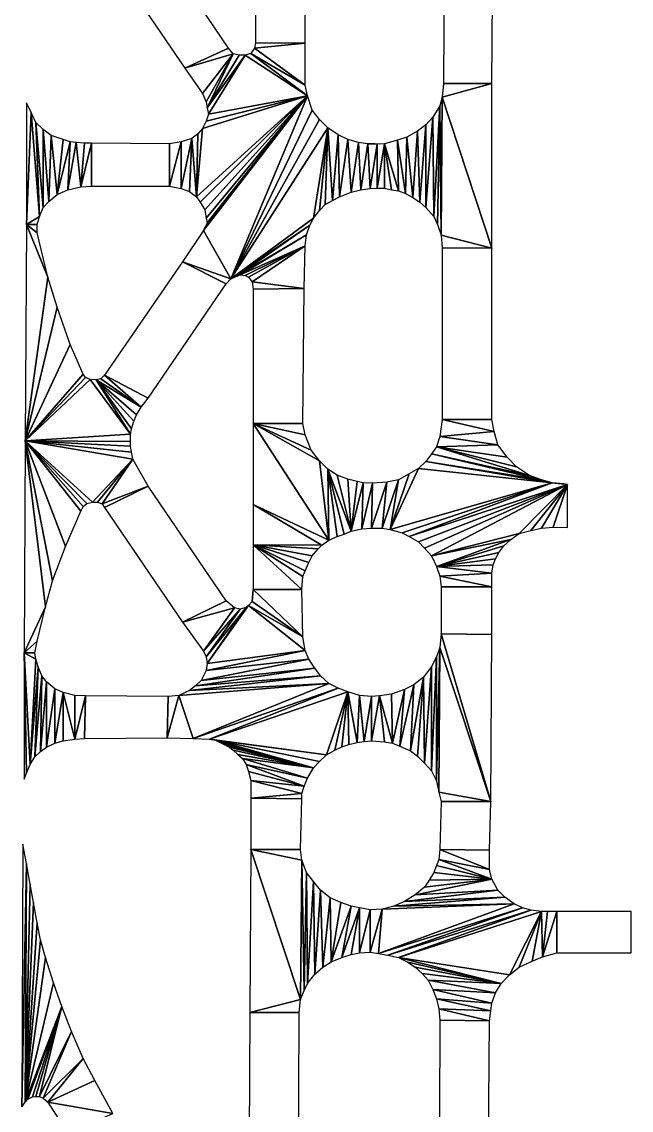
# Model space of a CAD drawing. Extents: x -35426929 to -35396731, y 11996534 to 12011444.
# Drawn here: x -35415108 to -35413672, y 12001258 to 12003823 of the extents above; entities that cross this region are included whole.
import ezdxf

# ---------------------------------------------------------------- set-up
doc = ezdxf.new("R2010")
doc.units = 0

msp = doc.modelspace()

# ---------------------------------------------------------------- linework, layer by layer
at = {"layer": 'mg_to_dxf', "color": 52}
for points in [[(-35414620.98, 12003761.33), (-35414891.04, 12004160.85), (-35414994.05, 12004110.73), (-35414723.99, 12003714)], [(-35414440.02, 12003772.47), (-35414440.02, 12004087.07), (-35414556.95, 12004087.07), (-35414556.95, 12003773.86)], [(-35414111.5, 12004085.68), (-35414114.28, 12003677.81), (-35414000.13, 12003677.81), (-35413997.35, 12004084.28)], [(-35414609.84, 12003747.41), (-35414609.84, 12003747.41), (-35414620.98, 12003761.33), (-35414723.99, 12003714)], [(-35414568.08, 12003748.8), (-35414568.08, 12003748.8), (-35414440.02, 12003673.63), (-35414559.73, 12003761.33)], [(-35414559.73, 12003761.33), (-35414559.73, 12003761.33), (-35414440.02, 12003772.47), (-35414556.95, 12003773.86)], [(-35414440.02, 12003673.63), (-35414440.02, 12003673.63), (-35414440.02, 12003772.47), (-35414559.73, 12003761.33)], [(-35414609.84, 12003747.41), (-35414609.84, 12003747.41), (-35414723.99, 12003714), (-35414682.23, 12003654.14)], [(-35414673.88, 12003634.66), (-35414673.88, 12003634.66), (-35414609.84, 12003747.41), (-35414682.23, 12003654.14)], [(-35414671.09, 12003620.74), (-35414671.09, 12003620.74), (-35414609.84, 12003747.41), (-35414673.88, 12003634.66)], [(-35414671.09, 12003620.74), (-35414671.09, 12003620.74), (-35414595.92, 12003744.63), (-35414609.84, 12003747.41)], [(-35414671.09, 12003620.74), (-35414671.09, 12003620.74), (-35414668.31, 12003605.42), (-35414582, 12003744.63)], [(-35414671.09, 12003620.74), (-35414671.09, 12003620.74), (-35414582, 12003744.63), (-35414595.92, 12003744.63)], [(-35414668.31, 12003605.42), (-35414668.31, 12003605.42), (-35414434.45, 12003648.58), (-35414582, 12003744.63)], [(-35414582, 12003744.63), (-35414582, 12003744.63), (-35414434.45, 12003648.58), (-35414568.08, 12003748.8)], [(-35414434.45, 12003648.58), (-35414434.45, 12003648.58), (-35414440.02, 12003673.63), (-35414568.08, 12003748.8)], [(-35414117.06, 12003645.79), (-35414117.06, 12003645.79), (-35414000.13, 12003677.81), (-35414114.28, 12003677.81)], [(-35414117.06, 12003645.79), (-35414117.06, 12003645.79), (-35414000.13, 12003289.43), (-35414000.13, 12003677.81)], [(-35414696.15, 12003410.54), (-35414696.15, 12003410.54), (-35414434.45, 12003648.58), (-35414682.23, 12003572.01)], [(-35414434.45, 12003648.58), (-35414434.45, 12003648.58), (-35414696.15, 12003410.54), (-35414687.8, 12003398.01)], [(-35414434.45, 12003648.58), (-35414434.45, 12003648.58), (-35414687.8, 12003398.01), (-35414676.66, 12003379.91)], [(-35414682.23, 12003572.01), (-35414682.23, 12003572.01), (-35414434.45, 12003648.58), (-35414673.88, 12003588.72)], [(-35414434.45, 12003648.58), (-35414434.45, 12003648.58), (-35414679.45, 12003331.19), (-35414615.41, 12003217.04)], [(-35414671.09, 12003349.29), (-35414671.09, 12003349.29), (-35414679.45, 12003331.19), (-35414434.45, 12003648.58)], [(-35414673.88, 12003360.42), (-35414673.88, 12003360.42), (-35414434.45, 12003648.58), (-35414676.66, 12003379.91)], [(-35414673.88, 12003588.72), (-35414673.88, 12003588.72), (-35414434.45, 12003648.58), (-35414668.31, 12003605.42)], [(-35414434.45, 12003648.58), (-35414434.45, 12003648.58), (-35414673.88, 12003360.42), (-35414671.09, 12003349.29)], [(-35414434.45, 12003648.58), (-35414434.45, 12003648.58), (-35414615.41, 12003217.04), (-35414423.31, 12003615.17)], [(-35414122.63, 12003624.91), (-35414122.63, 12003624.91), (-35414119.85, 12003320.06), (-35414117.06, 12003645.79)], [(-35414119.85, 12003320.06), (-35414119.85, 12003320.06), (-35414000.13, 12003289.43), (-35414117.06, 12003645.79)], [(-35415097.06, 12003345.11), (-35415097.06, 12003345.11), (-35415085.92, 12003609.6), (-35415097.06, 12003631.87)], [(-35415066.43, 12003364.6), (-35415066.43, 12003364.6), (-35415085.92, 12003609.6), (-35415097.06, 12003345.11)], [(-35415074.78, 12003585.93), (-35415074.78, 12003585.93), (-35415085.92, 12003609.6), (-35415066.43, 12003364.6)], [(-35414615.41, 12003217.04), (-35414615.41, 12003217.04), (-35414406.61, 12003592.89), (-35414423.31, 12003615.17)], [(-35414136.55, 12003364.6), (-35414136.55, 12003364.6), (-35414122.63, 12003624.91), (-35414139.34, 12003598.46)], [(-35414136.55, 12003364.6), (-35414136.55, 12003364.6), (-35414128.2, 12003345.11), (-35414122.63, 12003624.91)], [(-35414128.2, 12003345.11), (-35414128.2, 12003345.11), (-35414119.85, 12003320.06), (-35414122.63, 12003624.91)], [(-35415058.08, 12003569.23), (-35415058.08, 12003569.23), (-35415074.78, 12003585.93), (-35415058.08, 12003385.48)], [(-35415058.08, 12003385.48), (-35415058.08, 12003385.48), (-35415074.78, 12003585.93), (-35415066.43, 12003364.6)], [(-35414615.41, 12003217.04), (-35414615.41, 12003217.04), (-35414387.12, 12003573.41), (-35414406.61, 12003592.89)], [(-35414156.04, 12003385.48), (-35414156.04, 12003385.48), (-35414139.34, 12003598.46), (-35414156.04, 12003580.37)], [(-35414156.04, 12003385.48), (-35414156.04, 12003385.48), (-35414136.55, 12003364.6), (-35414139.34, 12003598.46)], [(-35415038.59, 12003555.31), (-35415038.59, 12003555.31), (-35415058.08, 12003569.23), (-35415044.16, 12003399.4)], [(-35415044.16, 12003399.4), (-35415044.16, 12003399.4), (-35415058.08, 12003569.23), (-35415058.08, 12003385.48)], [(-35415024.67, 12003416.11), (-35415024.67, 12003416.11), (-35415038.59, 12003555.31), (-35415044.16, 12003399.4)], [(-35415010.75, 12003545.57), (-35415010.75, 12003545.57), (-35415038.59, 12003555.31), (-35415024.67, 12003416.11)], [(-35414696.15, 12003410.54), (-35414696.15, 12003410.54), (-35414693.37, 12003559.49), (-35414707.29, 12003548.35)], [(-35414696.15, 12003410.54), (-35414696.15, 12003410.54), (-35414682.23, 12003572.01), (-35414693.37, 12003559.49)], [(-35414387.12, 12003573.41), (-35414387.12, 12003573.41), (-35414615.41, 12003217.04), (-35414420.53, 12003360.42)], [(-35414387.12, 12003573.41), (-35414387.12, 12003573.41), (-35414420.53, 12003360.42), (-35414406.61, 12003378.52)], [(-35414387.12, 12003573.41), (-35414387.12, 12003573.41), (-35414406.61, 12003378.52), (-35414392.69, 12003392.44)], [(-35414392.69, 12003392.44), (-35414392.69, 12003392.44), (-35414375.98, 12003402.19), (-35414387.12, 12003573.41)], [(-35414375.98, 12003402.19), (-35414375.98, 12003402.19), (-35414362.06, 12003556.7), (-35414387.12, 12003573.41)], [(-35414375.98, 12003402.19), (-35414375.98, 12003402.19), (-35414359.28, 12003410.54), (-35414362.06, 12003556.7)], [(-35414359.28, 12003410.54), (-35414359.28, 12003410.54), (-35414339.79, 12003545.57), (-35414362.06, 12003556.7)], [(-35414186.66, 12003409.15), (-35414186.66, 12003409.15), (-35414175.53, 12003565.05), (-35414200.59, 12003551.13)], [(-35414186.66, 12003409.15), (-35414186.66, 12003409.15), (-35414169.96, 12003398.01), (-35414175.53, 12003565.05)], [(-35414169.96, 12003398.01), (-35414169.96, 12003398.01), (-35414156.04, 12003580.37), (-35414175.53, 12003565.05)], [(-35414169.96, 12003398.01), (-35414169.96, 12003398.01), (-35414156.04, 12003385.48), (-35414156.04, 12003580.37)], [(-35414994.05, 12003540), (-35414994.05, 12003540), (-35415010.75, 12003545.57), (-35415024.67, 12003416.11)], [(-35414994.05, 12003540), (-35414994.05, 12003540), (-35415024.67, 12003416.11), (-35414999.61, 12003427.24)], [(-35414980.13, 12003538.61), (-35414980.13, 12003538.61), (-35414994.05, 12003540), (-35414999.61, 12003427.24)], [(-35414980.13, 12003538.61), (-35414980.13, 12003538.61), (-35414999.61, 12003427.24), (-35414968.99, 12003434.2)], [(-35414980.13, 12003538.61), (-35414980.13, 12003538.61), (-35414968.99, 12003434.2), (-35414960.64, 12003537.21)], [(-35414968.99, 12003434.2), (-35414968.99, 12003434.2), (-35414943.93, 12003537.21), (-35414960.64, 12003537.21)], [(-35414968.99, 12003434.2), (-35414968.99, 12003434.2), (-35414943.93, 12003435.59), (-35414943.93, 12003537.21)], [(-35414943.93, 12003435.59), (-35414760.18, 12003435.59), (-35414760.18, 12003535.82), (-35414943.93, 12003537.21)], [(-35414732.34, 12003540), (-35414732.34, 12003540), (-35414760.18, 12003435.59), (-35414732.34, 12003430.03)], [(-35414732.34, 12003540), (-35414732.34, 12003540), (-35414760.18, 12003535.82), (-35414760.18, 12003435.59)], [(-35414707.29, 12003548.35), (-35414707.29, 12003548.35), (-35414732.34, 12003430.03), (-35414712.85, 12003423.07)], [(-35414707.29, 12003548.35), (-35414707.29, 12003548.35), (-35414732.34, 12003540), (-35414732.34, 12003430.03)], [(-35414696.15, 12003410.54), (-35414696.15, 12003410.54), (-35414707.29, 12003548.35), (-35414712.85, 12003423.07)], [(-35414359.28, 12003410.54), (-35414359.28, 12003410.54), (-35414331.44, 12003421.67), (-35414339.79, 12003545.57)], [(-35414331.44, 12003421.67), (-35414331.44, 12003421.67), (-35414314.73, 12003538.61), (-35414339.79, 12003545.57)], [(-35414331.44, 12003421.67), (-35414331.44, 12003421.67), (-35414309.16, 12003427.24), (-35414314.73, 12003538.61)], [(-35414309.16, 12003427.24), (-35414309.16, 12003427.24), (-35414292.46, 12003535.82), (-35414314.73, 12003538.61)], [(-35414309.16, 12003427.24), (-35414309.16, 12003427.24), (-35414286.89, 12003430.03), (-35414292.46, 12003535.82)], [(-35414292.46, 12003535.82), (-35414292.46, 12003535.82), (-35414270.19, 12003534.43), (-35414275.76, 12003535.82)], [(-35414286.89, 12003430.03), (-35414286.89, 12003430.03), (-35414270.19, 12003534.43), (-35414292.46, 12003535.82)], [(-35414286.89, 12003430.03), (-35414286.89, 12003430.03), (-35414270.19, 12003431.42), (-35414270.19, 12003534.43)], [(-35414253.48, 12003535.82), (-35414253.48, 12003535.82), (-35414270.19, 12003431.42), (-35414253.48, 12003431.42)], [(-35414253.48, 12003535.82), (-35414253.48, 12003535.82), (-35414270.19, 12003534.43), (-35414270.19, 12003431.42)], [(-35414220.07, 12003424.46), (-35414220.07, 12003424.46), (-35414222.86, 12003544.17), (-35414253.48, 12003535.82)], [(-35414220.07, 12003424.46), (-35414220.07, 12003424.46), (-35414253.48, 12003535.82), (-35414236.78, 12003427.24)], [(-35414236.78, 12003427.24), (-35414236.78, 12003427.24), (-35414253.48, 12003535.82), (-35414253.48, 12003431.42)], [(-35414203.37, 12003418.89), (-35414203.37, 12003418.89), (-35414200.59, 12003551.13), (-35414222.86, 12003544.17)], [(-35414220.07, 12003424.46), (-35414220.07, 12003424.46), (-35414203.37, 12003418.89), (-35414222.86, 12003544.17)], [(-35414203.37, 12003418.89), (-35414203.37, 12003418.89), (-35414186.66, 12003409.15), (-35414200.59, 12003551.13)], [(-35415066.43, 12003364.6), (-35415066.43, 12003364.6), (-35415097.06, 12003345.11), (-35415072, 12003345.11)], [(-35414420.53, 12003360.42), (-35414420.53, 12003360.42), (-35414615.41, 12003217.04), (-35414428.88, 12003343.72)], [(-35415097.06, 12003345.11), (-35415097.06, 12003345.11), (-35415099.84, 12002835.63), (-35415046.94, 12003221.22)], [(-35415072, 12003325.62), (-35415072, 12003325.62), (-35415072, 12003345.11), (-35415097.06, 12003345.11)], [(-35415072, 12003325.62), (-35415072, 12003325.62), (-35415097.06, 12003345.11), (-35415046.94, 12003221.22)], [(-35414679.45, 12003331.19), (-35414679.45, 12003331.19), (-35414729.56, 12003257.41), (-35414615.41, 12003217.04)], [(-35414615.41, 12003217.04), (-35414615.41, 12003217.04), (-35414601.49, 12003224), (-35414428.88, 12003343.72)], [(-35414601.49, 12003224), (-35414601.49, 12003224), (-35414437.23, 12003321.45), (-35414428.88, 12003343.72)], [(-35414601.49, 12003224), (-35414601.49, 12003224), (-35414593.14, 12003226.79), (-35414437.23, 12003321.45)], [(-35414593.14, 12003226.79), (-35414593.14, 12003226.79), (-35414440.02, 12003295), (-35414437.23, 12003321.45)], [(-35414119.85, 12003320.06), (-35414119.85, 12003320.06), (-35414117.06, 12003290.82), (-35414000.13, 12003289.43)], [(-35414593.14, 12003226.79), (-35414593.14, 12003226.79), (-35414582, 12003225.4), (-35414440.02, 12003295)], [(-35414582, 12003225.4), (-35414582, 12003225.4), (-35414573.65, 12003221.22), (-35414440.02, 12003295)], [(-35414573.65, 12003221.22), (-35414573.65, 12003221.22), (-35414565.3, 12003210.08), (-35414440.02, 12003295)], [(-35414565.3, 12003210.08), (-35414565.3, 12003210.08), (-35414442.8, 12003194.77), (-35414440.02, 12003295)], [(-35414117.06, 12003290.82), (-35414117.06, 12002885.74), (-35414000.13, 12002885.74), (-35414000.13, 12003289.43)], [(-35414810.3, 12002935.85), (-35414626.55, 12003205.91), (-35414729.56, 12003257.41), (-35414913.31, 12002990.14)], [(-35414615.41, 12003217.04), (-35414615.41, 12003217.04), (-35414729.56, 12003257.41), (-35414626.55, 12003205.91)], [(-35415046.94, 12003221.22), (-35415046.94, 12003221.22), (-35415099.84, 12002835.63), (-35415024.67, 12003150.23)], [(-35414565.3, 12003210.08), (-35414565.3, 12003210.08), (-35414562.51, 12003193.38), (-35414442.8, 12003194.77)], [(-35414445.58, 12002876), (-35414442.8, 12003194.77), (-35414562.51, 12003193.38), (-35414562.51, 12002876)], [(-35415024.67, 12003150.23), (-35415024.67, 12003150.23), (-35415099.84, 12002835.63), (-35414994.05, 12003062.53)], [(-35415099.84, 12002835.63), (-35415099.84, 12002835.63), (-35414963.42, 12002992.93), (-35414994.05, 12003062.53)], [(-35415099.84, 12002835.63), (-35415099.84, 12002835.63), (-35414957.85, 12002984.57), (-35414963.42, 12002992.93)], [(-35415099.84, 12002835.63), (-35415099.84, 12002835.63), (-35414946.72, 12002980.4), (-35414957.85, 12002984.57)], [(-35414946.72, 12002980.4), (-35414946.72, 12002980.4), (-35415099.84, 12002835.63), (-35414852.06, 12002850.94)], [(-35414932.8, 12002979.01), (-35414932.8, 12002979.01), (-35414946.72, 12002980.4), (-35414852.06, 12002850.94)], [(-35414932.8, 12002979.01), (-35414932.8, 12002979.01), (-35414827, 12002914.97), (-35414921.66, 12002981.79)], [(-35414932.8, 12002979.01), (-35414932.8, 12002979.01), (-35414852.06, 12002850.94), (-35414849.27, 12002863.47)], [(-35414932.8, 12002979.01), (-35414932.8, 12002979.01), (-35414849.27, 12002863.47), (-35414843.71, 12002881.56)], [(-35414932.8, 12002979.01), (-35414932.8, 12002979.01), (-35414843.71, 12002881.56), (-35414838.14, 12002896.88)], [(-35414932.8, 12002979.01), (-35414932.8, 12002979.01), (-35414838.14, 12002896.88), (-35414827, 12002914.97)], [(-35414827, 12002914.97), (-35414827, 12002914.97), (-35414913.31, 12002990.14), (-35414921.66, 12002981.79)], [(-35414827, 12002914.97), (-35414827, 12002914.97), (-35414810.3, 12002935.85), (-35414913.31, 12002990.14)], [(-35414562.51, 12002876), (-35414562.51, 12002876), (-35414562.51, 12002685.29), (-35414384.33, 12002601.76)], [(-35414562.51, 12002876), (-35414562.51, 12002876), (-35414384.33, 12002601.76), (-35414406.61, 12002788.3)], [(-35414562.51, 12002876), (-35414562.51, 12002876), (-35414406.61, 12002788.3), (-35414426.1, 12002813.35)], [(-35414440.02, 12002849.55), (-35414440.02, 12002849.55), (-35414445.58, 12002876), (-35414562.51, 12002876)], [(-35414440.02, 12002849.55), (-35414440.02, 12002849.55), (-35414562.51, 12002876), (-35414426.1, 12002813.35)], [(-35413994.56, 12002857.9), (-35413994.56, 12002857.9), (-35414117.06, 12002885.74), (-35414122.63, 12002845.37)], [(-35413994.56, 12002857.9), (-35413994.56, 12002857.9), (-35414000.13, 12002885.74), (-35414117.06, 12002885.74)], [(-35414852.06, 12002850.94), (-35414852.06, 12002850.94), (-35415099.84, 12002835.63), (-35414852.06, 12002834.23)], [(-35413986.21, 12002825.88), (-35413986.21, 12002825.88), (-35414122.63, 12002845.37), (-35414130.98, 12002821.71)], [(-35413986.21, 12002825.88), (-35413986.21, 12002825.88), (-35413994.56, 12002857.9), (-35414122.63, 12002845.37)], [(-35415099.84, 12002835.63), (-35415099.84, 12002835.63), (-35415102.62, 12002335.89), (-35415052.51, 12002444.46)], [(-35415099.84, 12002835.63), (-35415099.84, 12002835.63), (-35414849.27, 12002809.18), (-35414852.06, 12002823.1)], [(-35414852.06, 12002823.1), (-35414852.06, 12002823.1), (-35414852.06, 12002834.23), (-35415099.84, 12002835.63)], [(-35415099.84, 12002835.63), (-35415099.84, 12002835.63), (-35415052.51, 12002444.46), (-35415035.81, 12002505.71)], [(-35415099.84, 12002835.63), (-35415099.84, 12002835.63), (-35415035.81, 12002505.71), (-35415005.18, 12002586.45)], [(-35415099.84, 12002835.63), (-35415099.84, 12002835.63), (-35415005.18, 12002586.45), (-35414968.99, 12002669.97)], [(-35415099.84, 12002835.63), (-35415099.84, 12002835.63), (-35414968.99, 12002669.97), (-35414963.42, 12002681.11)], [(-35414955.07, 12002688.07), (-35414955.07, 12002688.07), (-35415099.84, 12002835.63), (-35414963.42, 12002681.11)], [(-35414941.15, 12002690.85), (-35414941.15, 12002690.85), (-35415099.84, 12002835.63), (-35414955.07, 12002688.07)], [(-35414846.49, 12002792.47), (-35414846.49, 12002792.47), (-35414849.27, 12002809.18), (-35415099.84, 12002835.63)], [(-35414846.49, 12002792.47), (-35414846.49, 12002792.47), (-35415099.84, 12002835.63), (-35414941.15, 12002690.85)], [(-35413911.04, 12002753.5), (-35413911.04, 12002753.5), (-35414130.98, 12002821.71), (-35414142.12, 12002805)], [(-35413963.94, 12002796.65), (-35413963.94, 12002796.65), (-35413986.21, 12002825.88), (-35414130.98, 12002821.71)], [(-35413941.67, 12002774.38), (-35413941.67, 12002774.38), (-35413963.94, 12002796.65), (-35414130.98, 12002821.71)], [(-35413911.04, 12002753.5), (-35413911.04, 12002753.5), (-35413941.67, 12002774.38), (-35414130.98, 12002821.71)], [(-35414930.01, 12002690.85), (-35414930.01, 12002690.85), (-35414846.49, 12002792.47), (-35414941.15, 12002690.85)], [(-35414930.01, 12002690.85), (-35414930.01, 12002690.85), (-35414918.88, 12002686.68), (-35414846.49, 12002792.47)], [(-35414918.88, 12002686.68), (-35414918.88, 12002686.68), (-35414810.3, 12002728.44), (-35414846.49, 12002792.47)], [(-35414406.61, 12002788.3), (-35414406.61, 12002788.3), (-35414384.33, 12002601.76), (-35414387.12, 12002768.81)], [(-35414172.74, 12002770.2), (-35414172.74, 12002770.2), (-35413858.14, 12002736.79), (-35414156.04, 12002786.91)], [(-35413883.2, 12002743.75), (-35413883.2, 12002743.75), (-35414142.12, 12002805), (-35414156.04, 12002786.91)], [(-35413858.14, 12002736.79), (-35413858.14, 12002736.79), (-35413883.2, 12002743.75), (-35414156.04, 12002786.91)], [(-35413883.2, 12002743.75), (-35413883.2, 12002743.75), (-35413911.04, 12002753.5), (-35414142.12, 12002805)], [(-35414387.12, 12002768.81), (-35414387.12, 12002768.81), (-35414348.14, 12002615.69), (-35414331.44, 12002622.65)], [(-35414387.12, 12002768.81), (-35414387.12, 12002768.81), (-35414384.33, 12002601.76), (-35414364.85, 12002610.12)], [(-35414387.12, 12002768.81), (-35414387.12, 12002768.81), (-35414364.85, 12002610.12), (-35414348.14, 12002615.69)], [(-35414387.12, 12002768.81), (-35414387.12, 12002768.81), (-35414331.44, 12002622.65), (-35414364.85, 12002754.89)], [(-35414239.56, 12002626.82), (-35414239.56, 12002626.82), (-35413858.14, 12002736.79), (-35414172.74, 12002770.2)], [(-35414239.56, 12002626.82), (-35414239.56, 12002626.82), (-35414172.74, 12002770.2), (-35414195.02, 12002757.67)], [(-35414331.44, 12002622.65), (-35414331.44, 12002622.65), (-35414339.79, 12002745.14), (-35414364.85, 12002754.89)], [(-35414331.44, 12002622.65), (-35414331.44, 12002622.65), (-35414317.52, 12002739.58), (-35414339.79, 12002745.14)], [(-35414331.44, 12002622.65), (-35414331.44, 12002622.65), (-35414303.6, 12002736.79), (-35414317.52, 12002739.58)], [(-35414331.44, 12002622.65), (-35414331.44, 12002622.65), (-35414306.38, 12002628.21), (-35414303.6, 12002736.79)], [(-35414306.38, 12002628.21), (-35414306.38, 12002628.21), (-35414281.32, 12002735.4), (-35414303.6, 12002736.79)], [(-35414306.38, 12002628.21), (-35414306.38, 12002628.21), (-35414284.11, 12002629.61), (-35414281.32, 12002735.4)], [(-35414247.91, 12002738.18), (-35414247.91, 12002738.18), (-35414284.11, 12002629.61), (-35414259.05, 12002629.61)], [(-35414247.91, 12002738.18), (-35414247.91, 12002738.18), (-35414281.32, 12002735.4), (-35414284.11, 12002629.61)], [(-35414259.05, 12002629.61), (-35414259.05, 12002629.61), (-35414220.07, 12002743.75), (-35414247.91, 12002738.18)], [(-35414239.56, 12002626.82), (-35414239.56, 12002626.82), (-35414220.07, 12002743.75), (-35414259.05, 12002629.61)], [(-35414239.56, 12002626.82), (-35414239.56, 12002626.82), (-35414195.02, 12002757.67), (-35414220.07, 12002743.75)], [(-35414211.72, 12002618.47), (-35414211.72, 12002618.47), (-35413858.14, 12002736.79), (-35414239.56, 12002626.82)], [(-35414195.02, 12002610.12), (-35414195.02, 12002610.12), (-35413858.14, 12002736.79), (-35414211.72, 12002618.47)], [(-35413821.95, 12002732.62), (-35413821.95, 12002732.62), (-35413858.14, 12002736.79), (-35414195.02, 12002610.12)], [(-35413821.95, 12002732.62), (-35413821.95, 12002732.62), (-35413830.3, 12002734.01), (-35413858.14, 12002736.79)], [(-35414918.88, 12002686.68), (-35414918.88, 12002686.68), (-35414913.31, 12002678.33), (-35414810.3, 12002728.44)], [(-35414626.55, 12002458.38), (-35414810.3, 12002728.44), (-35414913.31, 12002678.33), (-35414729.56, 12002408.27)], [(-35413821.95, 12002732.62), (-35413821.95, 12002732.62), (-35414195.02, 12002610.12), (-35414172.74, 12002597.59)], [(-35413821.95, 12002732.62), (-35413821.95, 12002732.62), (-35414172.74, 12002597.59), (-35414158.82, 12002582.28)], [(-35413821.95, 12002732.62), (-35413821.95, 12002732.62), (-35414158.82, 12002582.28), (-35414142.12, 12002564.18)], [(-35413821.95, 12002732.62), (-35413821.95, 12002732.62), (-35414142.12, 12002564.18), (-35413936.1, 12002617.08)], [(-35413821.95, 12002732.62), (-35413821.95, 12002732.62), (-35413936.1, 12002617.08), (-35413908.26, 12002624.04)], [(-35413821.95, 12002732.62), (-35413821.95, 12002732.62), (-35413908.26, 12002624.04), (-35413883.2, 12002629.61)], [(-35413855.36, 12002632.39), (-35413855.36, 12002632.39), (-35413821.95, 12002732.62), (-35413883.2, 12002629.61)], [(-35413855.36, 12002632.39), (-35413855.36, 12002632.39), (-35413821.95, 12002631), (-35413821.95, 12002732.62)], [(-35414562.51, 12002685.29), (-35414562.51, 12002685.29), (-35414562.51, 12002590.63), (-35414401.04, 12002589.24)], [(-35414384.33, 12002601.76), (-35414384.33, 12002601.76), (-35414562.51, 12002685.29), (-35414401.04, 12002589.24)], [(-35413936.1, 12002617.08), (-35413936.1, 12002617.08), (-35414142.12, 12002564.18), (-35413955.59, 12002603.16)], [(-35414562.51, 12002590.63), (-35414562.51, 12002590.63), (-35414448.37, 12002484.83), (-35414445.58, 12002515.46)], [(-35414562.51, 12002590.63), (-35414562.51, 12002590.63), (-35414562.51, 12002484.83), (-35414448.37, 12002484.83)], [(-35414562.51, 12002590.63), (-35414562.51, 12002590.63), (-35414445.58, 12002515.46), (-35414440.02, 12002529.38)], [(-35414562.51, 12002590.63), (-35414562.51, 12002590.63), (-35414440.02, 12002529.38), (-35414431.66, 12002548.87)], [(-35414562.51, 12002590.63), (-35414562.51, 12002590.63), (-35414431.66, 12002548.87), (-35414423.31, 12002564.18)], [(-35414409.39, 12002580.88), (-35414409.39, 12002580.88), (-35414401.04, 12002589.24), (-35414562.51, 12002590.63)], [(-35414409.39, 12002580.88), (-35414409.39, 12002580.88), (-35414562.51, 12002590.63), (-35414423.31, 12002564.18)], [(-35413955.59, 12002603.16), (-35413955.59, 12002603.16), (-35414142.12, 12002564.18), (-35414130.98, 12002539.12)], [(-35413955.59, 12002603.16), (-35413955.59, 12002603.16), (-35414130.98, 12002539.12), (-35413972.29, 12002587.84)], [(-35414130.98, 12002539.12), (-35414130.98, 12002539.12), (-35413983.43, 12002572.53), (-35413972.29, 12002587.84)], [(-35414130.98, 12002539.12), (-35414130.98, 12002539.12), (-35413991.78, 12002557.22), (-35413983.43, 12002572.53)], [(-35414130.98, 12002539.12), (-35414130.98, 12002539.12), (-35413997.35, 12002543.3), (-35413991.78, 12002557.22)], [(-35414130.98, 12002539.12), (-35414130.98, 12002539.12), (-35414000.13, 12002523.81), (-35413997.35, 12002543.3)], [(-35414130.98, 12002539.12), (-35414130.98, 12002539.12), (-35414122.63, 12002516.85), (-35414000.13, 12002523.81)], [(-35414122.63, 12002516.85), (-35414122.63, 12002516.85), (-35414000.13, 12002491.79), (-35414000.13, 12002523.81)], [(-35414122.63, 12002516.85), (-35414122.63, 12002516.85), (-35414119.85, 12002491.79), (-35414000.13, 12002491.79)], [(-35414565.3, 12002456.99), (-35414565.3, 12002456.99), (-35414562.51, 12002484.83), (-35414565.3, 12002466.74)], [(-35414445.58, 12002373.47), (-35414445.58, 12002373.47), (-35414562.51, 12002484.83), (-35414565.3, 12002456.99)], [(-35414445.58, 12002373.47), (-35414445.58, 12002373.47), (-35414448.37, 12002484.83), (-35414562.51, 12002484.83)], [(-35414119.85, 12002491.79), (-35414119.85, 12002380.43), (-35414000.13, 12002379.04), (-35414000.13, 12002491.79)], [(-35414607.06, 12002441.68), (-35414607.06, 12002441.68), (-35414626.55, 12002458.38), (-35414729.56, 12002408.27)], [(-35414573.65, 12002447.25), (-35414573.65, 12002447.25), (-35414445.58, 12002373.47), (-35414565.3, 12002456.99)], [(-35415052.51, 12002444.46), (-35415052.51, 12002444.46), (-35415102.62, 12002335.89), (-35415072, 12002363.73)], [(-35414607.06, 12002441.68), (-35414607.06, 12002441.68), (-35414729.56, 12002408.27), (-35414679.45, 12002340.06)], [(-35414607.06, 12002441.68), (-35414607.06, 12002441.68), (-35414679.45, 12002340.06), (-35414593.14, 12002438.9)], [(-35414679.45, 12002340.06), (-35414679.45, 12002340.06), (-35414673.88, 12002326.14), (-35414593.14, 12002438.9)], [(-35414673.88, 12002326.14), (-35414673.88, 12002326.14), (-35414671.09, 12002310.83), (-35414579.22, 12002443.07)], [(-35414593.14, 12002438.9), (-35414593.14, 12002438.9), (-35414673.88, 12002326.14), (-35414579.22, 12002443.07)], [(-35414671.09, 12002310.83), (-35414671.09, 12002310.83), (-35414440.02, 12002341.45), (-35414573.65, 12002447.25)], [(-35414579.22, 12002443.07), (-35414579.22, 12002443.07), (-35414671.09, 12002310.83), (-35414573.65, 12002447.25)], [(-35414573.65, 12002447.25), (-35414573.65, 12002447.25), (-35414440.02, 12002341.45), (-35414445.58, 12002373.47)], [(-35414122.63, 12002348.41), (-35414122.63, 12002348.41), (-35414002.92, 12001985.09), (-35414119.85, 12002380.43)], [(-35414119.85, 12002380.43), (-35414119.85, 12002380.43), (-35414002.92, 12001985.09), (-35414000.13, 12002379.04)], [(-35415072, 12002363.73), (-35415072, 12002363.73), (-35415102.62, 12002335.89), (-35415077.57, 12002335.89)], [(-35415097.06, 12002051.91), (-35415097.06, 12002051.91), (-35415102.62, 12002335.89), (-35415102.62, 12002037.99)], [(-35415088.7, 12002072.79), (-35415088.7, 12002072.79), (-35415102.62, 12002335.89), (-35415097.06, 12002051.91)], [(-35415074.78, 12002320.57), (-35415074.78, 12002320.57), (-35415102.62, 12002335.89), (-35415088.7, 12002072.79)], [(-35415074.78, 12002320.57), (-35415074.78, 12002320.57), (-35415077.57, 12002335.89), (-35415102.62, 12002335.89)], [(-35414673.88, 12002294.12), (-35414673.88, 12002294.12), (-35414431.66, 12002320.57), (-35414440.02, 12002341.45)], [(-35414671.09, 12002310.83), (-35414671.09, 12002310.83), (-35414673.88, 12002294.12), (-35414440.02, 12002341.45)], [(-35414142.12, 12002057.48), (-35414142.12, 12002057.48), (-35414130.98, 12002033.81), (-35414130.98, 12002326.14)], [(-35414142.12, 12002303.87), (-35414142.12, 12002303.87), (-35414142.12, 12002057.48), (-35414130.98, 12002326.14)], [(-35414130.98, 12002033.81), (-35414130.98, 12002033.81), (-35414125.42, 12002007.37), (-35414122.63, 12002348.41)], [(-35414130.98, 12002326.14), (-35414130.98, 12002326.14), (-35414130.98, 12002033.81), (-35414122.63, 12002348.41)], [(-35414122.63, 12002348.41), (-35414122.63, 12002348.41), (-35414125.42, 12002007.37), (-35414002.92, 12001985.09)], [(-35415069.22, 12002302.48), (-35415069.22, 12002302.48), (-35415074.78, 12002320.57), (-35415088.7, 12002072.79)], [(-35415069.22, 12002302.48), (-35415069.22, 12002302.48), (-35415088.7, 12002072.79), (-35415077.57, 12002090.89)], [(-35415060.86, 12002281.6), (-35415060.86, 12002281.6), (-35415069.22, 12002302.48), (-35415077.57, 12002090.89)], [(-35414698.93, 12002257.93), (-35414698.93, 12002257.93), (-35414403.82, 12002281.6), (-35414417.74, 12002299.69)], [(-35414685.01, 12002270.46), (-35414685.01, 12002270.46), (-35414698.93, 12002257.93), (-35414417.74, 12002299.69)], [(-35414685.01, 12002270.46), (-35414685.01, 12002270.46), (-35414417.74, 12002299.69), (-35414431.66, 12002320.57)], [(-35414673.88, 12002294.12), (-35414673.88, 12002294.12), (-35414685.01, 12002270.46), (-35414431.66, 12002320.57)], [(-35414161.61, 12002278.81), (-35414161.61, 12002278.81), (-35414158.82, 12002075.57), (-35414142.12, 12002303.87)], [(-35414158.82, 12002075.57), (-35414158.82, 12002075.57), (-35414142.12, 12002057.48), (-35414142.12, 12002303.87)], [(-35415060.86, 12002281.6), (-35415060.86, 12002281.6), (-35415077.57, 12002090.89), (-35415063.65, 12002103.42)], [(-35415049.73, 12002267.68), (-35415049.73, 12002267.68), (-35415060.86, 12002281.6), (-35415063.65, 12002103.42)], [(-35414712.85, 12002246.8), (-35414712.85, 12002246.8), (-35414384.33, 12002263.5), (-35414403.82, 12002281.6)], [(-35414698.93, 12002257.93), (-35414698.93, 12002257.93), (-35414712.85, 12002246.8), (-35414403.82, 12002281.6)], [(-35414192.23, 12002104.81), (-35414192.23, 12002104.81), (-35414161.61, 12002278.81), (-35414183.88, 12002260.72)], [(-35414192.23, 12002104.81), (-35414192.23, 12002104.81), (-35414175.53, 12002092.28), (-35414161.61, 12002278.81)], [(-35414175.53, 12002092.28), (-35414175.53, 12002092.28), (-35414158.82, 12002075.57), (-35414161.61, 12002278.81)], [(-35415049.73, 12002267.68), (-35415049.73, 12002267.68), (-35415063.65, 12002103.42), (-35415049.73, 12002113.16)], [(-35415030.24, 12002250.97), (-35415030.24, 12002250.97), (-35415049.73, 12002267.68), (-35415049.73, 12002113.16)], [(-35415030.24, 12002250.97), (-35415030.24, 12002250.97), (-35415049.73, 12002113.16), (-35415030.24, 12002122.9)], [(-35415010.75, 12002242.62), (-35415010.75, 12002242.62), (-35415030.24, 12002250.97), (-35415030.24, 12002122.9)], [(-35414384.33, 12002263.5), (-35414384.33, 12002263.5), (-35414737.91, 12002235.66), (-35414704.5, 12002134.04)], [(-35414712.85, 12002246.8), (-35414712.85, 12002246.8), (-35414737.91, 12002235.66), (-35414384.33, 12002263.5)], [(-35414384.33, 12002263.5), (-35414384.33, 12002263.5), (-35414704.5, 12002134.04), (-35414362.06, 12002252.36)], [(-35414704.5, 12002134.04), (-35414704.5, 12002134.04), (-35414665.53, 12002132.65), (-35414362.06, 12002252.36)], [(-35414362.06, 12002252.36), (-35414362.06, 12002252.36), (-35414665.53, 12002132.65), (-35414339.79, 12002244.01)], [(-35414233.99, 12002122.9), (-35414233.99, 12002122.9), (-35414206.15, 12002249.58), (-35414236.78, 12002238.44)], [(-35414233.99, 12002122.9), (-35414233.99, 12002122.9), (-35414217.29, 12002115.94), (-35414206.15, 12002249.58)], [(-35414217.29, 12002115.94), (-35414217.29, 12002115.94), (-35414183.88, 12002260.72), (-35414206.15, 12002249.58)], [(-35414217.29, 12002115.94), (-35414217.29, 12002115.94), (-35414192.23, 12002104.81), (-35414183.88, 12002260.72)], [(-35415010.75, 12002242.62), (-35415010.75, 12002242.62), (-35415030.24, 12002122.9), (-35415010.75, 12002128.47)], [(-35414982.91, 12002132.65), (-35414982.91, 12002132.65), (-35415010.75, 12002242.62), (-35415010.75, 12002128.47)], [(-35414982.91, 12002132.65), (-35414982.91, 12002132.65), (-35414982.91, 12002235.66), (-35415010.75, 12002242.62)], [(-35414982.91, 12002132.65), (-35414982.91, 12002132.65), (-35414957.85, 12002234.27), (-35414982.91, 12002235.66)], [(-35414982.91, 12002132.65), (-35414982.91, 12002132.65), (-35414960.64, 12002134.04), (-35414957.85, 12002234.27)], [(-35414762.97, 12002232.87), (-35414957.85, 12002234.27), (-35414960.64, 12002134.04), (-35414765.75, 12002135.43)], [(-35414737.91, 12002235.66), (-35414737.91, 12002235.66), (-35414765.75, 12002135.43), (-35414704.5, 12002134.04)], [(-35414737.91, 12002235.66), (-35414737.91, 12002235.66), (-35414762.97, 12002232.87), (-35414765.75, 12002135.43)], [(-35414665.53, 12002132.65), (-35414665.53, 12002132.65), (-35414389.9, 12002095.06), (-35414339.79, 12002244.01)], [(-35414339.79, 12002244.01), (-35414339.79, 12002244.01), (-35414389.9, 12002095.06), (-35414370.41, 12002106.2)], [(-35414339.79, 12002244.01), (-35414339.79, 12002244.01), (-35414370.41, 12002106.2), (-35414353.71, 12002114.55)], [(-35414339.79, 12002244.01), (-35414339.79, 12002244.01), (-35414353.71, 12002114.55), (-35414337, 12002120.12)], [(-35414339.79, 12002244.01), (-35414339.79, 12002244.01), (-35414337, 12002120.12), (-35414317.52, 12002124.3)], [(-35414339.79, 12002244.01), (-35414339.79, 12002244.01), (-35414317.52, 12002124.3), (-35414311.95, 12002235.66)], [(-35414311.95, 12002235.66), (-35414311.95, 12002235.66), (-35414317.52, 12002124.3), (-35414300.81, 12002127.08)], [(-35414300.81, 12002127.08), (-35414300.81, 12002127.08), (-35414284.11, 12002232.87), (-35414311.95, 12002235.66)], [(-35414300.81, 12002127.08), (-35414300.81, 12002127.08), (-35414284.11, 12002128.47), (-35414284.11, 12002232.87)], [(-35414264.62, 12002234.27), (-35414264.62, 12002234.27), (-35414284.11, 12002128.47), (-35414253.48, 12002125.69)], [(-35414264.62, 12002234.27), (-35414264.62, 12002234.27), (-35414284.11, 12002232.87), (-35414284.11, 12002128.47)], [(-35414264.62, 12002234.27), (-35414264.62, 12002234.27), (-35414233.99, 12002122.9), (-35414236.78, 12002238.44)], [(-35414264.62, 12002234.27), (-35414264.62, 12002234.27), (-35414253.48, 12002125.69), (-35414233.99, 12002122.9)], [(-35414665.53, 12002132.65), (-35414665.53, 12002132.65), (-35414651.61, 12002129.86), (-35414389.9, 12002095.06)], [(-35414651.61, 12002129.86), (-35414651.61, 12002129.86), (-35414420.53, 12002064.44), (-35414406.61, 12002079.75)], [(-35414651.61, 12002129.86), (-35414651.61, 12002129.86), (-35414406.61, 12002079.75), (-35414389.9, 12002095.06)], [(-35414651.61, 12002129.86), (-35414651.61, 12002129.86), (-35414640.47, 12002124.3), (-35414420.53, 12002064.44)], [(-35414640.47, 12002124.3), (-35414640.47, 12002124.3), (-35414629.33, 12002118.73), (-35414420.53, 12002064.44)], [(-35414629.33, 12002118.73), (-35414629.33, 12002118.73), (-35414618.2, 12002113.16), (-35414420.53, 12002064.44)], [(-35414618.2, 12002113.16), (-35414618.2, 12002113.16), (-35414609.84, 12002106.2), (-35414420.53, 12002064.44)], [(-35414609.84, 12002106.2), (-35414609.84, 12002106.2), (-35414598.71, 12002096.46), (-35414420.53, 12002064.44)], [(-35414598.71, 12002096.46), (-35414598.71, 12002096.46), (-35414587.57, 12002086.71), (-35414420.53, 12002064.44)], [(-35414587.57, 12002086.71), (-35414587.57, 12002086.71), (-35414434.45, 12002040.77), (-35414420.53, 12002064.44)], [(-35414587.57, 12002086.71), (-35414587.57, 12002086.71), (-35414579.22, 12002072.79), (-35414434.45, 12002040.77)], [(-35414579.22, 12002072.79), (-35414579.22, 12002072.79), (-35414442.8, 12002021.29), (-35414434.45, 12002040.77)], [(-35414579.22, 12002072.79), (-35414579.22, 12002072.79), (-35414573.65, 12002056.09), (-35414442.8, 12002021.29)], [(-35414573.65, 12002056.09), (-35414573.65, 12002056.09), (-35414568.08, 12002035.21), (-35414442.8, 12002021.29)], [(-35414568.08, 12002035.21), (-35414568.08, 12002035.21), (-35414568.08, 12001993.44), (-35414448.37, 12002004.58)], [(-35414442.8, 12002021.29), (-35414442.8, 12002021.29), (-35414568.08, 12002035.21), (-35414448.37, 12002004.58)], [(-35414448.37, 12002004.58), (-35414448.37, 12002004.58), (-35414568.08, 12001993.44), (-35414448.37, 12001992.05)], [(-35414451.15, 12001872.34), (-35414448.37, 12001992.05), (-35414568.08, 12001993.44), (-35414568.08, 12001872.34)], [(-35414002.92, 12001985.09), (-35414002.92, 12001985.09), (-35414125.42, 12002007.37), (-35414119.85, 12001985.09)], [(-35414119.85, 12001985.09), (-35414122.63, 12001872.34), (-35414005.7, 12001870.95), (-35414002.92, 12001985.09)], [(-35415108.19, 12001265.41), (-35415108.19, 12001265.41), (-35415097.06, 12001838.93), (-35415105.41, 12001884.87)], [(-35414451.15, 12001518.76), (-35414451.15, 12001518.76), (-35414568.08, 12001872.34), (-35414570.87, 12001488.14)], [(-35414448.37, 12001847.28), (-35414448.37, 12001847.28), (-35414568.08, 12001872.34), (-35414451.15, 12001518.76)], [(-35414448.37, 12001847.28), (-35414448.37, 12001847.28), (-35414451.15, 12001872.34), (-35414568.08, 12001872.34)], [(-35414005.7, 12001825.01), (-35414005.7, 12001825.01), (-35414122.63, 12001872.34), (-35414125.42, 12001848.67)], [(-35414005.7, 12001825.01), (-35414005.7, 12001825.01), (-35414005.7, 12001870.95), (-35414122.63, 12001872.34)], [(-35415099.84, 12001276.55), (-35415099.84, 12001276.55), (-35415097.06, 12001838.93), (-35415108.19, 12001265.41)], [(-35415088.7, 12001790.21), (-35415088.7, 12001790.21), (-35415097.06, 12001838.93), (-35415099.84, 12001276.55)], [(-35414442.8, 12001539.64), (-35414442.8, 12001539.64), (-35414448.37, 12001847.28), (-35414451.15, 12001518.76)], [(-35414437.23, 12001818.05), (-35414437.23, 12001818.05), (-35414448.37, 12001847.28), (-35414442.8, 12001539.64)], [(-35414000.13, 12001802.74), (-35414000.13, 12001802.74), (-35414125.42, 12001848.67), (-35414130.98, 12001834.75)], [(-35414000.13, 12001802.74), (-35414000.13, 12001802.74), (-35414005.7, 12001825.01), (-35414125.42, 12001848.67)], [(-35414434.45, 12001556.35), (-35414434.45, 12001556.35), (-35414437.23, 12001818.05), (-35414442.8, 12001539.64)], [(-35414420.53, 12001797.17), (-35414420.53, 12001797.17), (-35414437.23, 12001818.05), (-35414434.45, 12001556.35)], [(-35414000.13, 12001802.74), (-35414000.13, 12001802.74), (-35414136.55, 12001818.05), (-35414147.69, 12001799.95)], [(-35414136.55, 12001818.05), (-35414136.55, 12001818.05), (-35414000.13, 12001802.74), (-35414130.98, 12001834.75)], [(-35415099.84, 12001276.55), (-35415099.84, 12001276.55), (-35415080.35, 12001747.05), (-35415088.7, 12001790.21)], [(-35414417.74, 12001578.62), (-35414417.74, 12001578.62), (-35414420.53, 12001797.17), (-35414434.45, 12001556.35)], [(-35414403.82, 12001776.29), (-35414403.82, 12001776.29), (-35414420.53, 12001797.17), (-35414417.74, 12001578.62)], [(-35414181.1, 12001765.15), (-35414181.1, 12001765.15), (-35413986.21, 12001776.29), (-35414000.13, 12001802.74)], [(-35414158.82, 12001783.25), (-35414158.82, 12001783.25), (-35414181.1, 12001765.15), (-35414000.13, 12001802.74)], [(-35414158.82, 12001783.25), (-35414158.82, 12001783.25), (-35414000.13, 12001802.74), (-35414147.69, 12001799.95)], [(-35414398.25, 12001595.32), (-35414398.25, 12001595.32), (-35414403.82, 12001776.29), (-35414417.74, 12001578.62)], [(-35414381.55, 12001758.19), (-35414381.55, 12001758.19), (-35414403.82, 12001776.29), (-35414398.25, 12001595.32)], [(-35414231.21, 12001738.7), (-35414231.21, 12001738.7), (-35413947.23, 12001744.27), (-35413969.51, 12001759.58)], [(-35414206.15, 12001749.84), (-35414206.15, 12001749.84), (-35414231.21, 12001738.7), (-35413969.51, 12001759.58)], [(-35414206.15, 12001749.84), (-35414206.15, 12001749.84), (-35413969.51, 12001759.58), (-35413986.21, 12001776.29)], [(-35414181.1, 12001765.15), (-35414181.1, 12001765.15), (-35414206.15, 12001749.84), (-35413986.21, 12001776.29)], [(-35415080.35, 12001747.05), (-35415080.35, 12001747.05), (-35415099.84, 12001276.55), (-35415072, 12001699.73)], [(-35414378.77, 12001607.85), (-35414378.77, 12001607.85), (-35414381.55, 12001758.19), (-35414398.25, 12001595.32)], [(-35414356.49, 12001747.05), (-35414356.49, 12001747.05), (-35414381.55, 12001758.19), (-35414378.77, 12001607.85)], [(-35414331.44, 12001738.7), (-35414331.44, 12001738.7), (-35414356.49, 12001747.05), (-35414378.77, 12001607.85)], [(-35414331.44, 12001738.7), (-35414331.44, 12001738.7), (-35414378.77, 12001607.85), (-35414353.71, 12001617.59)], [(-35414311.95, 12001734.53), (-35414311.95, 12001734.53), (-35414331.44, 12001738.7), (-35414353.71, 12001617.59)], [(-35414311.95, 12001734.53), (-35414311.95, 12001734.53), (-35414353.71, 12001617.59), (-35414331.44, 12001624.56)], [(-35414311.95, 12001628.73), (-35414311.95, 12001628.73), (-35414311.95, 12001734.53), (-35414331.44, 12001624.56)], [(-35414311.95, 12001628.73), (-35414311.95, 12001628.73), (-35414286.89, 12001730.35), (-35414311.95, 12001734.53)], [(-35413947.23, 12001744.27), (-35413947.23, 12001744.27), (-35414267.4, 12001627.34), (-35413927.75, 12001734.53)], [(-35413947.23, 12001744.27), (-35413947.23, 12001744.27), (-35414259.05, 12001731.74), (-35414267.4, 12001627.34)], [(-35414267.4, 12001627.34), (-35414267.4, 12001627.34), (-35414245.13, 12001623.16), (-35413927.75, 12001734.53)], [(-35414231.21, 12001738.7), (-35414231.21, 12001738.7), (-35414259.05, 12001731.74), (-35413947.23, 12001744.27)], [(-35413927.75, 12001734.53), (-35413927.75, 12001734.53), (-35414245.13, 12001623.16), (-35413908.26, 12001728.96)], [(-35414311.95, 12001628.73), (-35414311.95, 12001628.73), (-35414286.89, 12001630.12), (-35414286.89, 12001730.35)], [(-35414259.05, 12001731.74), (-35414259.05, 12001731.74), (-35414286.89, 12001630.12), (-35414267.4, 12001627.34)], [(-35414259.05, 12001731.74), (-35414259.05, 12001731.74), (-35414286.89, 12001730.35), (-35414286.89, 12001630.12)], [(-35414245.13, 12001623.16), (-35414245.13, 12001623.16), (-35414220.07, 12001617.59), (-35413908.26, 12001728.96)], [(-35413908.26, 12001728.96), (-35413908.26, 12001728.96), (-35414220.07, 12001617.59), (-35413883.2, 12001726.17)], [(-35413883.2, 12001726.17), (-35413883.2, 12001726.17), (-35414220.07, 12001617.59), (-35413958.37, 12001577.23)], [(-35413883.2, 12001726.17), (-35413883.2, 12001726.17), (-35413958.37, 12001577.23), (-35413936.1, 12001595.32)], [(-35413883.2, 12001726.17), (-35413883.2, 12001726.17), (-35413936.1, 12001595.32), (-35413905.47, 12001609.24)], [(-35413883.2, 12001726.17), (-35413883.2, 12001726.17), (-35413905.47, 12001609.24), (-35413880.42, 12001618.99)], [(-35413883.2, 12001726.17), (-35413883.2, 12001726.17), (-35413880.42, 12001618.99), (-35413869.28, 12001726.17)], [(-35413880.42, 12001618.99), (-35413880.42, 12001618.99), (-35413847.01, 12001726.17), (-35413869.28, 12001726.17)], [(-35413880.42, 12001618.99), (-35413880.42, 12001618.99), (-35413847.01, 12001628.73), (-35413847.01, 12001726.17)], [(-35413847.01, 12001628.73), (-35413671.61, 12001628.73), (-35413671.61, 12001726.17), (-35413847.01, 12001726.17)], [(-35415099.84, 12001276.55), (-35415099.84, 12001276.55), (-35415063.65, 12001659.36), (-35415072, 12001699.73)], [(-35415099.84, 12001276.55), (-35415099.84, 12001276.55), (-35415052.51, 12001617.59), (-35415063.65, 12001659.36)], [(-35415099.84, 12001276.55), (-35415099.84, 12001276.55), (-35415033.02, 12001557.74), (-35415052.51, 12001617.59)], [(-35413958.37, 12001577.23), (-35413958.37, 12001577.23), (-35414220.07, 12001617.59), (-35413977.86, 12001556.35)], [(-35414220.07, 12001617.59), (-35414220.07, 12001617.59), (-35414197.8, 12001606.46), (-35413977.86, 12001556.35)], [(-35414197.8, 12001606.46), (-35414197.8, 12001606.46), (-35414181.1, 12001595.32), (-35413977.86, 12001556.35)], [(-35414181.1, 12001595.32), (-35414181.1, 12001595.32), (-35414164.39, 12001580.01), (-35413977.86, 12001556.35)], [(-35414164.39, 12001580.01), (-35414164.39, 12001580.01), (-35414150.47, 12001564.7), (-35413977.86, 12001556.35)], [(-35415099.84, 12001276.55), (-35415099.84, 12001276.55), (-35415013.53, 12001502.06), (-35415033.02, 12001557.74)], [(-35414150.47, 12001564.7), (-35414150.47, 12001564.7), (-35413991.78, 12001534.07), (-35413977.86, 12001556.35)], [(-35414150.47, 12001564.7), (-35414150.47, 12001564.7), (-35414139.34, 12001542.42), (-35413991.78, 12001534.07)], [(-35414139.34, 12001542.42), (-35414139.34, 12001542.42), (-35414130.98, 12001520.15), (-35414000.13, 12001510.41)], [(-35414139.34, 12001542.42), (-35414139.34, 12001542.42), (-35414000.13, 12001510.41), (-35413991.78, 12001534.07)], [(-35414451.15, 12001518.76), (-35414451.15, 12001518.76), (-35414570.87, 12001488.14), (-35414453.94, 12001488.14)], [(-35414130.98, 12001520.15), (-35414130.98, 12001520.15), (-35414125.42, 12001496.49), (-35414002.92, 12001492.31)], [(-35414000.13, 12001510.41), (-35414000.13, 12001510.41), (-35414130.98, 12001520.15), (-35414002.92, 12001492.31)], [(-35415099.84, 12001276.55), (-35415099.84, 12001276.55), (-35415094.27, 12001283.51), (-35415013.53, 12001502.06)], [(-35415094.27, 12001283.51), (-35415094.27, 12001283.51), (-35415083.14, 12001289.07), (-35415013.53, 12001502.06)], [(-35415083.14, 12001289.07), (-35415083.14, 12001289.07), (-35415074.78, 12001290.47), (-35415013.53, 12001502.06)], [(-35415074.78, 12001290.47), (-35415074.78, 12001290.47), (-35415066.43, 12001290.47), (-35415013.53, 12001502.06)], [(-35415066.43, 12001290.47), (-35415066.43, 12001290.47), (-35414991.26, 12001443.59), (-35415013.53, 12001502.06)], [(-35414456.72, 12000899.3), (-35414453.94, 12001488.14), (-35414570.87, 12001488.14), (-35414573.65, 12000900.7)], [(-35414125.42, 12001496.49), (-35414125.42, 12001496.49), (-35414005.7, 12001468.65), (-35414002.92, 12001492.31)], [(-35414125.42, 12001496.49), (-35414125.42, 12001496.49), (-35414122.63, 12001470.04), (-35414005.7, 12001468.65)], [(-35414011.27, 12000792.12), (-35414005.7, 12001468.65), (-35414122.63, 12001470.04), (-35414125.42, 12000792.12)], [(-35415066.43, 12001290.47), (-35415066.43, 12001290.47), (-35415058.08, 12001286.29), (-35414991.26, 12001443.59)], [(-35415058.08, 12001286.29), (-35415058.08, 12001286.29), (-35414963.42, 12001379.56), (-35414991.26, 12001443.59)], [(-35415058.08, 12001286.29), (-35415058.08, 12001286.29), (-35415046.94, 12001276.55), (-35414963.42, 12001379.56)], [(-35414963.42, 12001379.56), (-35414963.42, 12001379.56), (-35415046.94, 12001276.55), (-35414935.58, 12001328.05)], [(-35415046.94, 12001276.55), (-35415046.94, 12001276.55), (-35414893.82, 12001250.1), (-35414935.58, 12001328.05)], [(-35415046.94, 12001276.55), (-35415046.94, 12001276.55), (-35414999.61, 12001202.77), (-35414893.82, 12001250.1)]]:
    msp.add_3dface(points, dxfattribs=at)

doc.saveas('drawing.dxf')
